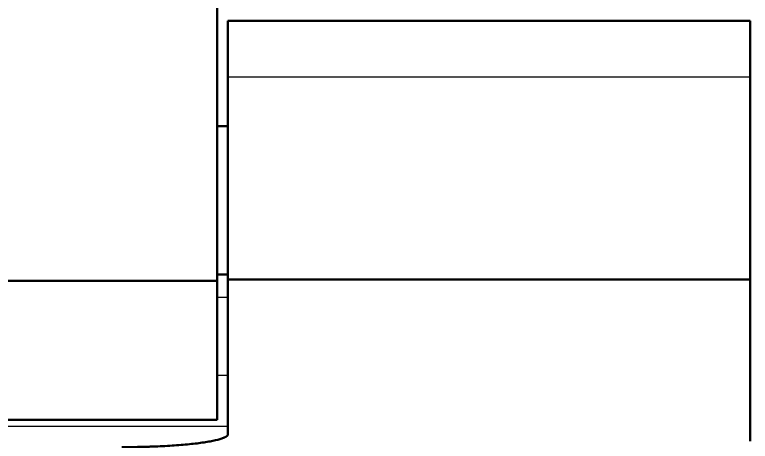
# Model space of a CAD drawing. Header units: millimetres. Extents: x 0 to 594, y 0 to 420.
# Drawn here: x 280.14 to 287.04, y 55.36 to 59.36 of the extents above; entities that cross this region are included whole.
import ezdxf

# ---------------------------------------------------------------- set-up
doc = ezdxf.new("R2010")
doc.units = ezdxf.units.MM
doc.layers.add('1', color=7, linetype='Continuous')

msp = doc.modelspace()

# ---------------------------------------------------------------- linework, layer by layer
at = {"layer": '1', "color": 7, "linetype": 'Continuous', "lineweight": 50}
for p, q in [((282.0409, 56.8661), (282.0409, 69.9158)), ((287.0409, 59.3019), (282.1409, 59.3019)), ((282.1409, 56.8789), (282.1409, 58.775)), ((287.0409, 58.775), (287.0409, 56.8789)), ((282.0409, 58.3158), (282.141, 58.3158)), ((282.0409, 56.8661), (257.2409, 56.8661)), ((282.1341, 56.9241), (282.0408, 56.9241)), ((282.0409, 55.5622), (282.0409, 56.8661)), ((287.0409, 56.8789), (282.1409, 56.8789)), ((282.0409, 55.5622), (257.2409, 55.5622))]:
    msp.add_line(p, q, dxfattribs=at)
at = {"layer": '1', "color": 7, "linetype": 'Continuous', "lineweight": 25}
for p, q in [((287.0409, 58.775), (282.1409, 58.775)), ((282.1409, 56.7077), (282.0405, 56.7077)), ((282.1409, 55.9769), (282.0405, 55.9769)), ((282.1409, 55.4987), (257.1409, 55.4987))]:
    msp.add_line(p, q, dxfattribs=at)
at = {"layer": '1', "color": 7, "linetype": 'Continuous', "lineweight": 50}
for points, knots in [([(282.1409, 58.775), (282.1409, 58.8262), (282.1409, 58.9167), (282.1409, 59.0394), (282.1409, 59.1429), (282.1409, 59.2256), (282.1409, 59.2854), (282.1409, 59.3021), (282.1409, 59.3019)], [0, 0, 0, 0, 0.168114, 0.311225, 0.449063, 0.61192, 0.789994, 1, 1, 1, 1]), ([(287.0409, 59.3019), (287.0409, 59.3019), (287.0409, 59.2852), (287.0409, 59.2256), (287.0409, 59.1429), (287.0409, 59.0394), (287.0409, 58.9167), (287.0409, 58.8262), (287.0409, 58.775)], [0, 0, 0, 0, 0.208812, 0.387156, 0.550259, 0.688305, 0.831632, 1, 1, 1, 1]), ([(282.1409, 55.4987), (282.1409, 55.8065), (282.1409, 56.2607), (282.1409, 56.7344), (282.1409, 56.8789)], [0, 0, 0, 0, 0.698854, 1, 1, 1, 1]), ([(287.0409, 56.8789), (287.0409, 56.7344), (287.0409, 56.2604), (287.0409, 55.7588), (287.0409, 55.4068), (287.0409, 55.3615)], [0, 0, 0, 0, 0.272684, 0.906013, 1, 1, 1, 1]), ([(282.1409, 55.4274), (282.1409, 55.4509), (282.1409, 55.4747), (282.1409, 55.4985), (282.1409, 55.4987)], [0, 0, 0, 0, 0.989298, 1, 1, 1, 1]), ([(282.1409, 55.4274), (282.1409, 55.4195), (282.1343, 55.4116), (282.1152, 55.4001), (282.1074, 55.3963), (282.0885, 55.3887), (282.0775, 55.3849), (282.0403, 55.374), (282.0101, 55.367), (281.9565, 55.3572), (281.9373, 55.354), (281.8959, 55.3478), (281.8741, 55.3449), (281.8054, 55.3365), (281.7553, 55.3315), (281.6737, 55.3249), (281.6453, 55.3229), (281.5876, 55.3191), (281.5287, 55.3158), (281.4674, 55.3131), (281.4206, 55.3113), (281.4049, 55.3108), (281.3731, 55.3098), (281.357, 55.3093), (281.2762, 55.3073), (281.2109, 55.3065), (281.1448, 55.3065)], [0, 0, 0, 0, 0.125, 0.125, 0.1875, 0.1875, 0.25, 0.25, 0.375, 0.375, 0.4375, 0.4375, 0.5, 0.5, 0.625, 0.625, 0.6875, 0.6875, 0.75, 0.8125, 0.8125, 0.84375, 0.84375, 0.875, 0.875, 1, 1, 1, 1])]:
    msp.add_open_spline(points, degree=3, knots=knots, dxfattribs=at)

doc.saveas('drawing.dxf')
